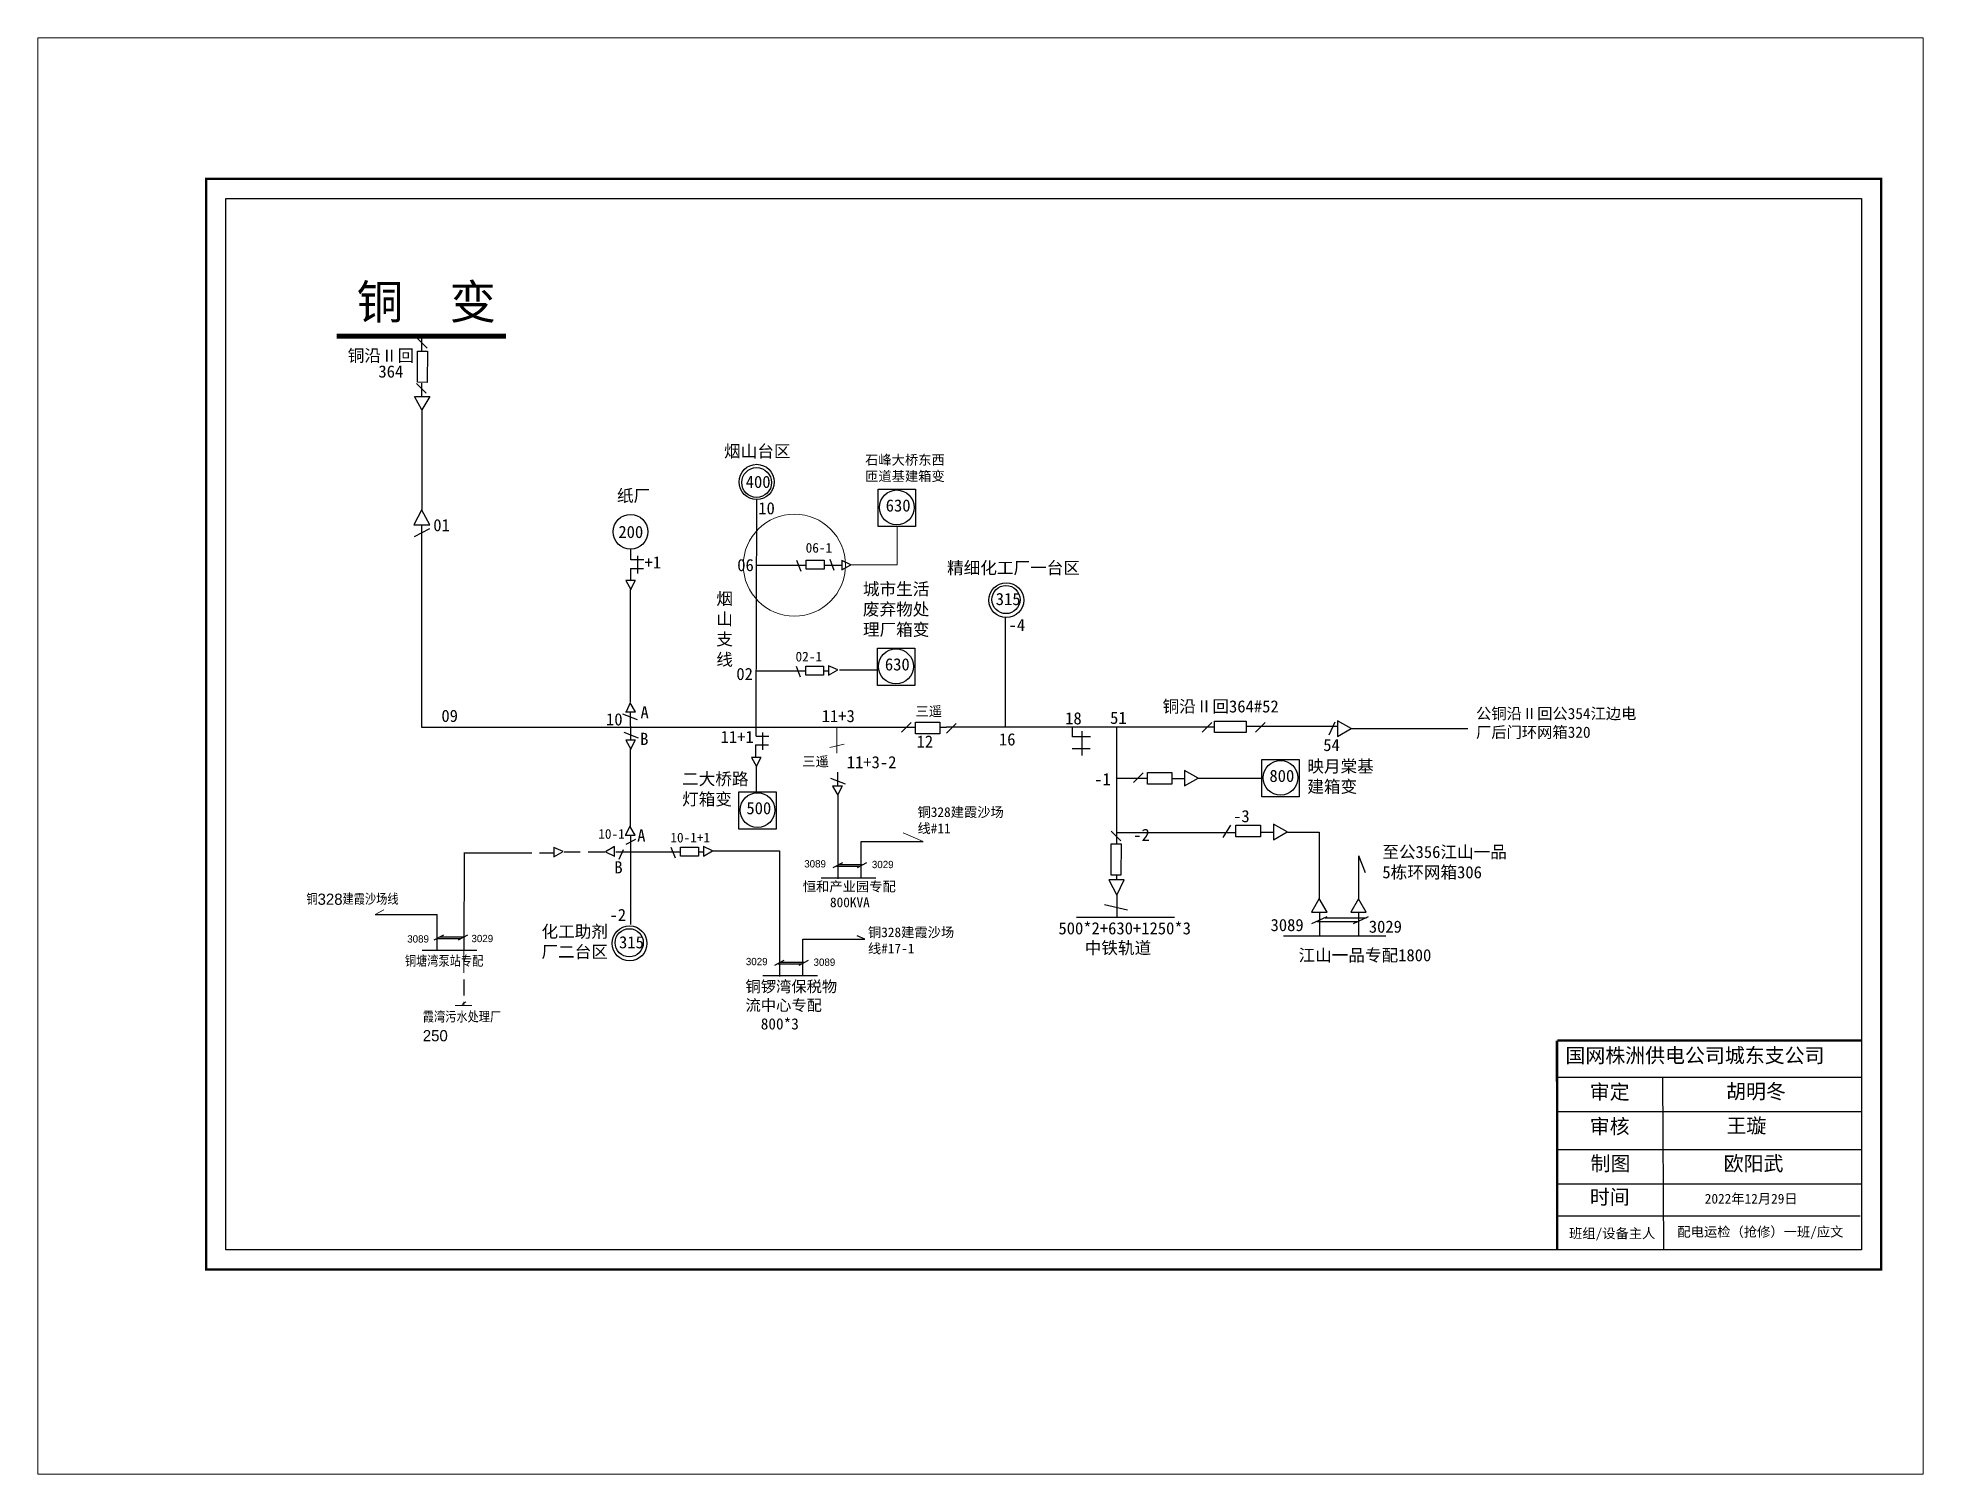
# Paper-space layout '布局1' of a CAD drawing. Extents: x 1.05 to 9.45, y 0.8 to 7.2.
# The model-space entities are those that its viewports show. They can reach past a viewport. Long polylines and large blocks are cut down to what shows.
import ezdxf

# ---------------------------------------------------------------- set-up
doc = ezdxf.new("R2010")
doc.units = 0
doc.header["$LTSCALE"] = 0.774411
doc.header["$MEASUREMENT"] = 0
doc.linetypes.add('ACAD_ISO02W100', pattern=[15, 12, -3])
doc.linetypes.add('DASHED2', pattern=[9.525, 6.35, -3.175])
doc.layers.get('0').update_dxf_attribs({"linetype": 'CONTINUOUS'})
doc.styles.add('hztxt_txtstyle_0.00_0_0', font='', dxfattribs={"bigfont": 'hztxt.shx'})
doc.styles.add('hztxt_txtstyle_1.50_0_0', font='', dxfattribs={"height": 1.5, "bigfont": 'hztxt.shx'})
doc.styles.add('hztxt_txtstyle_2.00_0_0', font='', dxfattribs={"height": 2, "bigfont": 'hztxt.shx'})
doc.styles.add('hztxt_txtstyle_2.30_0_0', font='', dxfattribs={"height": 2.3, "bigfont": 'hztxt.shx'})
doc.styles.add('SimSun_txtstyle_2.00_0_0', font='simsun.ttc', dxfattribs={"height": 2})
doc.styles.add('SimSun_txtstyle_2.50_0_0', font='simsun.ttc', dxfattribs={"height": 2.5})
doc.styles.add('SimSun_txtstyle_200.00_0_0200', font='simsun.ttc', dxfattribs={"height": 200})
doc.styles.add('SimSun_txtstyle_3.00_0_0', font='', dxfattribs={"height": 3})
doc.styles.get("Standard").update_dxf_attribs({"font": '', "height": 2.5})
doc.styles.add('字体', font='', dxfattribs={"height": 2.5})
doc.styles.add('宋体_txtstyle_2.00_0_0', font='SIMSUN.TTC', dxfattribs={"height": 2})
doc.styles.add('宋体_txtstyle_200.00_0_0200', font='SIMSUN.TTC', dxfattribs={"height": 200})
doc.styles.get('hztxt_txtstyle_0.00_0_0').set_extended_font_data('hztxt')
doc.styles.get('hztxt_txtstyle_1.50_0_0').set_extended_font_data('hztxt')
doc.styles.get('hztxt_txtstyle_2.00_0_0').set_extended_font_data('hztxt')
doc.styles.get('hztxt_txtstyle_2.30_0_0').set_extended_font_data('hztxt')
doc.styles.get('SimSun_txtstyle_3.00_0_0').set_extended_font_data('SimSun')
doc.styles.get('Standard').set_extended_font_data('SimSun')
doc.styles.get('字体').set_extended_font_data('SimSun')

msp = doc.modelspace()

# ---------------------------------------------------------------- linework, layer by layer
at = {"linetype": 'Continuous'}
for p, q in [((45.22, 188.92), (43.24, 190.9)), ((44.09, 176.24), (42.58, 179.02)), ((42.83, 179.02), (45.73, 179.02)), ((44.98, 179.69), (43.01, 181.67)), ((44.01, 181.72), (44.01, 178.95)), ((45.73, 179.02), (44.09, 176.24)), ((44.09, 155.79), (42.45, 152.63)), ((45.73, 152.63), (44.09, 155.66)), ((112.77, 111.29), (112.88, 157.86)), ((42.45, 152.63), (45.73, 152.63)), ((42.58, 150.23), (45.73, 151.88)), ((44.01, 152.44), (44.01, 111.11)), ((86.95, 143.71), (89.62, 143.71)), ((87.03, 145.51), (89.7, 145.51)), ((88.45, 142.69), (88.45, 146.3)), ((112.8, 144.37), (122.91, 144.37)), ((121.07, 145.37), (121.92, 143.17)), ((126.76, 144.4), (130.34, 144.38)), ((127.87, 145.57), (128.72, 143.37)), ((130.34, 145.39), (130.34, 143.38)), ((132.21, 144.46), (130.34, 145.32)), ((130.34, 143.38), (132.21, 144.46)), ((85.98, 141.22), (87.06, 139.35)), ((87.99, 141.22), (85.98, 141.22)), ((87.06, 139.35), (87.92, 141.22)), ((112.69, 122.64), (122.8, 122.64)), ((120.96, 123.64), (121.81, 121.44)), ((126.66, 122.67), (127.54, 122.67)), ((127.64, 123.79), (127.64, 121.79)), ((129.51, 122.86), (127.64, 123.72)), ((127.64, 121.79), (129.51, 122.86)), ((129.87, 122.85), (137.58, 122.85)), ((88.37, 112.6), (85.42, 113.79)), ((85.96, 114.27), (87.97, 114.27)), ((86.89, 116.13), (86.04, 114.27)), ((87.97, 114.27), (86.89, 116.13)), ((86.97, 111.4), (86.97, 114.27)), ((44.01, 111.11), (145.46, 111.11)), ((85.57, 110.08), (88.53, 108.89)), ((86.97, 111.28), (86.97, 108.41)), ((112.74, 109.24), (115.4, 109.24)), ((114.15, 106.42), (114.15, 110.03)), ((144.58, 112.07), (142.6, 110.09)), ((150.51, 111.11), (151.88, 111.11)), ((153.81, 111.83), (151.83, 109.85)), ((151.88, 111.15), (206.88, 111.15)), ((177.64, 111.11), (177.67, 109.13)), ((177.76, 109.19), (181.44, 109.19)), ((179.71, 105.3), (179.71, 110.28)), ((197.69, 111.15), (206.74, 111.15)), ((206.35, 112.04), (204.36, 110.06)), ((213.51, 111.32), (232.05, 111.32)), ((217.29, 112.05), (215.31, 110.07)), ((230.46, 109.54), (231.69, 112.17)), ((85.97, 108.41), (87.05, 106.55)), ((87.98, 108.41), (85.97, 108.41)), ((87.05, 106.55), (87.91, 108.41)), ((111.78, 104.87), (112.86, 103)), ((112.66, 107.44), (115.32, 107.44)), ((112.86, 103), (113.72, 104.87)), ((177.65, 106.7), (181.33, 106.7)), ((129.46, 101.86), (129.46, 98.98)), ((192.22, 101.74), (190.23, 99.76)), ((128.06, 100.65), (131.02, 99.46)), ((128.47, 98.99), (129.54, 97.12)), ((130.47, 98.99), (128.47, 98.99)), ((129.54, 97.12), (130.4, 98.99)), ((193.07, 100.56), (186.79, 100.56)), ((198.15, 100.58), (200.65, 100.58)), ((86.81, 90.8), (85.95, 88.94)), ((87.89, 88.94), (86.81, 90.8)), ((187.67, 87.74), (185.69, 89.73)), ((186.81, 89.48), (211.04, 89.48)), ((208.7, 88.44), (210.23, 90.97)), ((216.42, 89.55), (218.92, 89.55)), ((221.88, 89.56), (228.41, 89.56)), ((228.41, 89.56), (228.41, 75.93)), ((68.27, 85.32), (71.23, 85.32)), ((71.24, 86.48), (71.24, 84.48)), ((73.11, 85.55), (71.24, 86.41)), ((71.24, 84.48), (73.11, 85.55)), ((76.64, 85.46), (73.32, 85.46)), ((81.7, 85.46), (78.3, 85.46)), ((83.7, 86.57), (81.84, 85.5)), ((81.84, 85.5), (83.7, 84.64)), ((83.7, 84.57), (83.7, 86.57)), ((86.97, 85.46), (83.94, 85.46)), ((84.6, 84.01), (85.52, 85.98)), ((85.88, 88.94), (87.89, 88.94)), ((86.05, 87.04), (88.03, 88.09)), ((86.97, 88.88), (86.97, 70.57)), ((86.99, 85.48), (97.1, 85.48)), ((95.26, 86.48), (96.11, 84.28)), ((100.96, 85.51), (101.84, 85.51)), ((101.94, 86.64), (101.94, 84.63)), ((103.8, 85.71), (101.94, 86.57)), ((101.94, 84.63), (103.8, 85.71)), ((236.46, 84.68), (236.46, 75.89)), ((236.48, 84.73), (237.84, 81.23)), ((186.83, 79.71), (186.83, 80.71)), ((184.28, 74.68), (189, 73.61)), ((178.58, 72.1), (198.67, 72.1)), ((229.93, 72.17), (226.83, 70.74)), ((227.94, 71.16), (236.43, 71.16)), ((228.44, 73.12), (228.44, 68.19)), ((229.59, 71.94), (238.09, 71.94)), ((238.44, 72.17), (235.34, 70.74)), ((236.49, 73.09), (236.49, 68.16)), ((242.06, 68.19), (221.06, 68.19)), ((277.26, 39.25), (339.63, 39.25)), ((298.91, 39.24), (299.07, 3.79)), ((277.26, 32.15), (339.63, 32.15)), ((277.26, 24.4), (339.63, 24.4)), ((277.26, 17.29), (339.63, 17.29)), ((277.08, 10.78), (339.45, 10.78))]:
    msp.add_line(p, q, dxfattribs=at)
at = {"linetype": 'ACAD_ISO02W100'}
msp.add_line((44.13, 188.32), (44.14, 191.4), dxfattribs=at)
at = {"linetype": 'DASHED2'}
for p, q in [((44.09, 176.37), (44.09, 155.8)), ((44.09, 158.26), (44.09, 155.81)), ((86.95, 116.23), (86.95, 139.35)), ((234.88, 110.86), (258.91, 110.86)), ((86.89, 106.64), (86.89, 90.66)), ((112.77, 103), (112.77, 97.67)), ((129.54, 97.12), (129.55, 79.93)), ((203.47, 100.66), (216.5, 100.66)), ((52.8, 85.36), (52.73, 65.21)), ((52.92, 85.31), (66.73, 85.31)), ((103.76, 85.73), (117.57, 85.73)), ((117.57, 85.73), (117.57, 59.87)), ((134.3, 80.09), (134.3, 87.61)), ((134.3, 87.61), (147.05, 87.61)), ((130.47, 83.24), (128.54, 82.21)), ((134.01, 82.49), (129.25, 82.49)), ((134.53, 82.82), (129.78, 82.82)), ((135.42, 83.24), (133.49, 82.21)), ((34.54, 72.64), (47.29, 72.64)), ((47.28, 65.14), (47.28, 72.65)), ((48.54, 68.38), (46.6, 67.35)), ((52.08, 67.63), (47.32, 67.63)), ((52.6, 67.97), (47.84, 67.97)), ((53.49, 68.38), (51.56, 67.35)), ((122.32, 60.03), (122.32, 67.54)), ((122.32, 67.54), (135.07, 67.54)), ((135.07, 67.54), (133.51, 68.27)), ((118.48, 63.17), (116.55, 62.15)), ((122.03, 62.43), (117.27, 62.43)), ((122.55, 62.76), (117.79, 62.76)), ((123.44, 63.17), (121.5, 62.15)), ((52.73, 59.25), (52.73, 56))]:
    msp.add_line(p, q, dxfattribs=at)
at = {"color": 7, "linetype": 'DASHED2', "lineweight": 0, "ltscale": 0.717054}
for p, q in [((141.75, 144.46), (141.75, 152.28)), ((132.21, 144.46), (141.75, 144.46))]:
    msp.add_line(p, q, dxfattribs=at)
at = {"color": 0, "linetype": 'Continuous'}
for p, q in [((87.04, 145.5), (87.04, 147.56)), ((86.96, 143.71), (86.96, 141.24)), ((163.91, 133.7), (163.91, 111.19)), ((112.75, 109.23), (112.75, 111.29)), ((186.79, 111.15), (186.79, 87.1)), ((113.79, 104.87), (111.78, 104.87)), ((112.66, 107.44), (112.66, 104.97)), ((188.33, 79.72), (185.21, 79.72)), ((185.21, 79.72), (186.83, 76.6)), ((186.83, 76.6), (188.33, 79.72)), ((186.86, 76.53), (186.86, 72.21))]:
    msp.add_line(p, q, dxfattribs=at)
at = {"color": 7, "linetype": 'Continuous', "lineweight": 0, "ltscale": 0.779658}
msp.add_line((129.36, 111.11), (129.36, 105.77), dxfattribs=at)
at = {"color": 7, "linetype": 'Continuous', "lineweight": 0, "ltscale": 0.433143}
msp.add_line((130.81, 107.61), (127.91, 106.95), dxfattribs=at)
at = {"color": 7, "linetype": 'Continuous', "lineweight": 0, "ltscale": 0.421225}
msp.add_line((147.05, 87.61), (142.98, 89.38), dxfattribs=at)
for p, q in [((137.32, 80.07), (126.1, 80.07)), ((55.38, 65.21), (44.17, 65.21)), ((125.33, 60.01), (114.12, 60.01))]:
    msp.add_line(p, q)
at = {"color": 7, "linetype": 'Continuous', "lineweight": 0, "ltscale": 0.287763}
msp.add_line((34.54, 72.64), (36.34, 73.62), dxfattribs=at)
at = {"color": 7, "linetype": 'Continuous', "lineweight": 0, "ltscale": 0.587539}
msp.add_line((52.73, 65.21), (52.73, 60.62), dxfattribs=at)
at = {"color": 7, "linetype": 'Continuous', "lineweight": 0, "ltscale": 0.129622}
for p, q in [((52.38, 54.16), (53.17, 54.68)), ((52.73, 54.68), (52.73, 53.91)), ((52.73, 53.91), (50.94, 53.91)), ((52.73, 53.91), (54.41, 53.91))]:
    msp.add_line(p, q, dxfattribs=at)
at = {"linetype": 'Continuous', "const_width": 0.5}
msp.add_lwpolyline([(-0.17, 223.71), (343.81, 223.71), (343.81, -0.26), (-0.17, -0.26)], close=True, dxfattribs=at)
at = {"linetype": 'Continuous'}
for points in [[(3.88, 219.66), (339.76, 219.66), (339.76, 3.79), (3.88, 3.79)], [(123.07, 145.37), (126.71, 145.37), (126.71, 143.52), (123.07, 143.52)], [(122.96, 123.64), (126.61, 123.64), (126.61, 121.79), (122.96, 121.79)], [(206.86, 112.32), (213.42, 112.32), (213.42, 109.98), (206.86, 109.98)], [(193.1, 101.79), (198.15, 101.79), (198.15, 99.39), (193.1, 99.39)], [(97.26, 86.48), (100.91, 86.48), (100.91, 84.63), (97.26, 84.63)]]:
    msp.add_lwpolyline(points, close=True, dxfattribs=at)
for points, const_width in [([(61.38, 191.41), (26.65, 191.39)], 1), ([(277.23, 46.75), (277.26, 3.79)], 0.5), ([(277.26, 46.75), (339.63, 46.75)], 0.5)]:
    msp.add_lwpolyline(points, dxfattribs=dict(at, const_width=const_width))
at = {"linetype": 'ACAD_ISO02W100'}
for points in [[(45.23, 181.91), (43.24, 181.92), (43.25, 188.32), (45.24, 188.31)], [(187.67, 80.74), (185.69, 80.74), (185.7, 87.14), (187.69, 87.14)]]:
    msp.add_lwpolyline(points, close=True, dxfattribs=at)
at = {"color": 0, "linetype": 'Continuous'}
for points in [[(137.84, 159.98), (145.5, 159.98), (145.5, 152.33), (137.84, 152.33)], [(137.67, 127.35), (145.33, 127.35), (145.33, 119.69), (137.67, 119.69)], [(145.46, 112.12), (150.51, 112.12), (150.51, 109.72), (145.46, 109.72)], [(216.64, 104.45), (224.3, 104.45), (224.3, 96.8), (216.64, 96.8)], [(109.23, 97.82), (116.89, 97.82), (116.89, 90.17), (109.23, 90.17)], [(211.29, 90.98), (216.34, 90.98), (216.34, 88.57), (211.29, 88.57)]]:
    msp.add_lwpolyline(points, close=True, dxfattribs=at)
for points in [[(234.93, 110.8), (232.17, 112.4), (232.17, 109.21)], [(203.51, 100.62), (200.75, 102.21), (200.75, 99.02)], [(221.78, 89.59), (219.02, 91.18), (219.02, 87.99)], [(228.41, 75.89), (226.81, 73.12), (230, 73.12)], [(236.46, 75.86), (234.86, 73.09), (238.05, 73.09)]]:
    msp.add_lwpolyline(points, close=True)
at = {"color": 7}
for centre, radius in [((112.88, 161.47), 3.61), ((112.86, 161.34), 3.06)]:
    msp.add_circle(centre, radius, dxfattribs=at)
at = {"linetype": 'Continuous'}
for centre, radius in [((141.65, 156.23), 3.58), ((86.97, 151.23), 3.58), ((164.14, 137.18), 3.58), ((164.07, 137.31), 2.89), ((141.48, 123.59), 3.58), ((220.45, 100.7), 3.58), ((113.04, 94.07), 3.58), ((86.77, 66.7), 3.58), ((86.7, 66.83), 2.89)]:
    msp.add_circle(centre, radius, dxfattribs=at)
at = {"color": 12, "linetype": 'Continuous', "lineweight": 0, "ltscale": 0.488015, "true_color": 0xc00000}
msp.add_circle((120.62, 144.37), 10.48, dxfattribs=at)

# ---------------------------------------------------------------- texts
at = {"linetype": 'Continuous', "attachment_point": 1}
for s, insert, char_height, width, style in [('铜  变', (30.73, 201.95), 7, 33.9562, '字体'), ('纸厂', (84.18, 159.9), 2.5, 13.9826, '字体'), ('10', (113.2, 157.31), 2.5, 5.4797, '字体'), ('06-1', (122.93, 148.94), 2, 5.4797, 'SimSun_txtstyle_2.00_0_0'), ('06', (108.88, 145.64), 2.5, 5.4797, 'SimSun_txtstyle_2.50_0_0'), ('精细化工厂一台区', (151.98, 145.07), 2.5, 28.8304, '字体'), ('城市生活废弃物处理厂箱变', (134.69, 140.73), 2.5, 14.4086, '字体'), ('烟山支线', (104.58, 138.75), 2.5, 2.1796, '字体'), ('315', (161.97, 138.67), 2.5, 5.4797, '字体'), ('-4', (164.61, 133.33), 2.5, 5.4797, '字体'), ('02-1', (120.85, 126.59), 2, 5.4797, '字体'), ('02', (108.7, 123.28), 2.5, 5.4797, '字体'), ('铜沿Ⅱ回364#52', (196.23, 116.62), 2.5, 29.6466, '字体'), ('09', (48.13, 114.68), 2.5, 5.4797, '字体'), ('10', (81.93, 113.96), 2.5, 5.4797, '字体'), ('18', (176.22, 114.17), 2.5, 5.4797, '字体'), ('51', (185.45, 114.27), 2.5, 29.6466, '字体'), ('12', (145.71, 109.4), 2.5, 5.4797, 'SimSun_txtstyle_2.50_0_0'), ('16', (162.62, 109.85), 2.5, 5.4797, '字体'), ('54', (229.22, 108.7), 2.5, 3.804, '字体'), ('映月棠基建箱变', (225.95, 104.32), 2.5, 14.4086, '字体'), ('二大桥路灯箱变', (97.56, 101.73), 2.5, 14.4086, '字体'), ('-1', (182.18, 101.66), 2.5, 29.6466, '字体'), ('10-1', (80.34, 90.18), 2, 5.4797, '字体'), ('10-1+1', (95.15, 89.43), 2, 5.4797, '字体'), ('至公356江山一品5栋环网箱306', (241.36, 86.73), 2.5, 26.517, '字体'), ('-2', (82.65, 73.79), 2.5, 5.4797, '字体'), ('化工助剂厂二台区', (68.69, 70.39), 2.5, 16.2569, '字体'), ('500*2+630+1250*3', (174.84, 71.05), 2.5, 47.2673, '字体'), ('3089', (218.4, 71.72), 2.5, 29.6466, '字体'), ('3029', (238.58, 71.39), 2.5, 29.6466, '字体'), ('315', (84.6, 68.18), 2.5, 5.4797, '字体'), ('中铁轨道', (180.24, 67.03), 2.5, 29.6466, '字体'), ('江山一品专配1800', (224.15, 65.52), 2.5, 26.517, '字体'), ('国网株洲供电公司城东支公司', (278.96, 45.19), 3, 82.0179, '字体'), ('审定', (283.96, 37.69), 3, 23.4615, '字体'), ('胡明冬', (311.95, 37.8), 3, 23.4615, 'SimSun_txtstyle_3.00_0_0'), ('审核', (283.96, 30.63), 3, 23.4615, '字体'), ('王璇', (312.03, 30.76), 3, 33.0539, '字体'), ('制图', (284.12, 23), 3, 23.4615, '字体'), ('欧阳武', (311.45, 23), 3, 23.4615, 'SimSun_txtstyle_3.00_0_0'), ('时间', (283.96, 16.12), 3, 23.4615, '字体')]:
    msp.add_mtext(s, dxfattribs=dict(at, insert=insert, char_height=char_height, width=width, style=style))
at = {"color": 0, "linetype": 'Continuous', "char_height": 2.5, "attachment_point": 1, "style": '字体'}
for s, insert, width in [('铜沿Ⅱ回', (28.89, 188.66), 14.5014), ('11+1', (105.46, 110.35), 5.4797)]:
    msp.add_mtext(s, dxfattribs=dict(at, insert=insert, width=width))
at = {"color": 0, "linetype": 'Continuous', "insert": (35.19, 185.4), "char_height": 2.5, "width": 5.6554, "attachment_point": 1}
msp.add_mtext('364', dxfattribs=at)
at = {"color": 7, "attachment_point": 1}
for s, insert, char_height, width in [('烟山台区', (106.18, 169.03), 2.5, 30.0645), ('400', (110.62, 162.73), 2.5, 7.7934), ('公铜沿Ⅱ回公354江边电厂后门环网箱320', (260.6, 115.05), 2.3, 33.7171)]:
    msp.add_mtext(s, dxfattribs=dict(at, insert=insert, char_height=char_height, width=width))
at = {"color": 7, "linetype": 'DASHED2', "lineweight": 0, "ltscale": 0.717054, "insert": (135.13, 166.99), "char_height": 2, "attachment_point": 1, "style": '宋体_txtstyle_200.00_0_0200'}
msp.add_mtext('石峰大桥东西^M^J匝道基建箱变', dxfattribs=at)
at = {"linetype": 'Continuous', "char_height": 2.5, "attachment_point": 1}
for s, insert, width in [('630', (139.37, 157.88), 5.6554), ('01', (46.46, 153.84), 5.4797), ('200', (84.47, 152.45), 5.6554), ('+1', (89.85, 146.19), 5.6554), ('630', (139.2, 125.25), 5.6554), ('A', (89.01, 115.41), 5.6554), ('B', (88.94, 109.94), 5.6554), ('800', (218.17, 102.35), 5.6554), ('500', (110.76, 95.72), 5.6554), ('A', (88.34, 90.09), 5.6554), ('B', (83.64, 83.57), 5.6554)]:
    msp.add_mtext(s, dxfattribs=dict(at, insert=insert, width=width))
at = {"color": 7, "linetype": 'Continuous', "char_height": 2.5, "width": 5.4797, "attachment_point": 1, "style": 'SimSun_txtstyle_2.50_0_0'}
for s, insert in [('11+3', (126.23, 114.64)), ('11+3-2', (131.37, 105.16))]:
    msp.add_mtext(s, dxfattribs=dict(at, insert=insert))
at = {"color": 2, "linetype": 'Continuous', "lineweight": 0, "ltscale": 0.801718, "true_color": 0xffff00, "char_height": 2, "attachment_point": 1, "style": 'SimSun_txtstyle_200.00_0_0200'}
for insert in [(145.49, 115.37), (122.24, 105.06)]:
    msp.add_mtext('三遥', dxfattribs=dict(at, insert=insert))
at = {"color": 2, "true_color": 0xffff00, "char_height": 2, "width": 19.7162, "attachment_point": 1, "style": 'hztxt_txtstyle_2.00_0_0'}
for s, insert in [('{\\fSimSun|b0|i0|c134|p2;铜328建霞沙场线#11}', (145.9, 94.66)), ('{\\fSimSun|b0|i0|c134|p2;铜328建霞沙场线#17-1}', (135.72, 69.98))]:
    msp.add_mtext(s, dxfattribs=dict(at, insert=insert))
at = {"color": 1, "linetype": 'Continuous', "char_height": 2.5, "width": 29.6466, "attachment_point": 1, "style": '字体'}
for s, insert in [('{\\C256;-3}', (210.71, 94.08)), ('{\\C256;-2}', (190.21, 90.23))]:
    msp.add_mtext(s, dxfattribs=dict(at, insert=insert))
at = {"char_height": 1.5, "width": 4.1943, "attachment_point": 1}
for s, insert, style in [('3089', (122.64, 83.79), 'hztxt_txtstyle_1.50_0_0'), ('3029', (136.53, 83.65), 'hztxt_txtstyle_1.50_0_0'), ('3089', (41.11, 68.37), 'hztxt_txtstyle_0.00_0_0'), ('3029', (54.3, 68.45), 'hztxt_txtstyle_0.00_0_0'), ('3029', (110.65, 63.72), 'hztxt_txtstyle_0.00_0_0'), ('3089', (124.55, 63.59), 'hztxt_txtstyle_0.00_0_0')]:
    msp.add_mtext(s, dxfattribs=dict(at, insert=insert, style=style))
at = {"color": 7, "linetype": 'Continuous', "lineweight": 0, "ltscale": 1.17007, "char_height": 2, "attachment_point": 1, "style": '宋体_txtstyle_200.00_0_0200'}
for s, insert in [('恒和产业园专配', (122.34, 79.38)), ('800KVA', (127.93, 76.13))]:
    msp.add_mtext(s, dxfattribs=dict(at, insert=insert))
at = {"color": 7, "char_height": 2.3, "width": 19.7162, "attachment_point": 1}
for s, insert, style in [('铜328建霞沙场线', (20.4, 76.92), 'hztxt_txtstyle_2.30_0_0'), ('铜塘湾泵站专配', (40.63, 64.2), 'hztxt_txtstyle_2.30_0_0'), ('{\\fSimSun|b0|i0|c134|p2;铜锣湾保税物流中心专配\\P  800*3}', (110.58, 58.99), 'hztxt_txtstyle_0.00_0_0'), ('霞湾污水处理厂^J250', (44.31, 52.73), 'hztxt_txtstyle_2.30_0_0')]:
    msp.add_mtext(s, dxfattribs=dict(at, insert=insert, style=style))
at = {"color": 7, "linetype": 'Continuous', "lineweight": 0, "ltscale": 1.009934, "char_height": 2, "attachment_point": 1}
for s, insert, style in [('2022年12月29日', (307.58, 15.27), '宋体_txtstyle_2.00_0_0'), ('班组/设备主人', (279.7, 8.15), 'SimSun_txtstyle_2.00_0_0'), ('配电运检（抢修）一班/应文', (301.95, 8.47), 'SimSun_txtstyle_200.00_0_0200')]:
    msp.add_mtext(s, dxfattribs=dict(at, insert=insert, style=style))

psp = doc.layouts.new('布局1')

# ---------------------------------------------------------------- viewports
at = {"layer": '0', "color": 1, "linetype": 'Continuous'}
psp.add_viewport(center=(5.25, 4), size=(8.4, 6.4), view_center_point=(158.8368, 105.1805), view_height=295.023035, dxfattribs=at)

doc.saveas('drawing.dxf')
